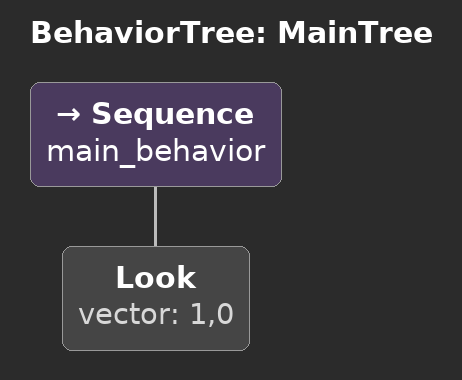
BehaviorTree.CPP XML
<root main_tree_to_execute = "MainTree" >
    <BehaviorTree ID="MainTree">
        <Sequence name="main_behavior">
            <Look vector="1,0"/>
        </Sequence>
    </BehaviorTree>
</root>
